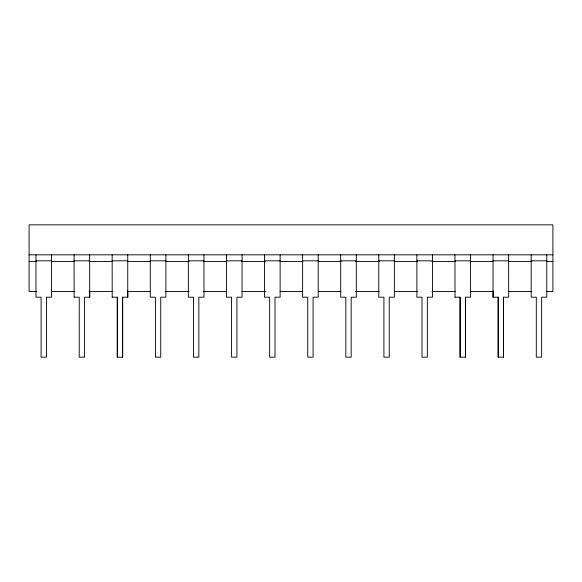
<?xml version="1.0" encoding="UTF-8"?>
<svg xmlns="http://www.w3.org/2000/svg" width="582" height="582" viewBox="0 0 582 582"><rect width="100%" height="100%" fill="white"/><g stroke="black" fill="none" stroke-linecap="round" stroke-linejoin="round"><path stroke-width="0.87" d="M29.1 254.821L552.9 254.821M35.982 260.816L51.572 260.816M74.067 260.816L89.657 260.816M112.151 260.816L127.742 260.816M150.287 260.816L165.877 260.816M188.372 260.816L203.962 260.816M226.449 260.816L242.047 260.816M264.534 260.816L280.131 260.816M302.618 260.816L318.216 260.816M340.703 260.816L356.3 260.816M378.787 260.816L394.378 260.816M416.872 260.816L432.462 260.816M454.957 260.816L470.547 260.816M493.041 260.816L508.632 260.816M531.177 260.816L546.767 260.816M29.1 261.507L36.375 261.507M51.834 261.507L74.569 261.507M89.119 261.507L112.763 261.507M127.312 261.507L150.047 261.507M165.506 261.507L189.15 261.507M203.7 261.507L226.434 261.507M241.894 261.507L265.538 261.507M280.088 261.507L302.822 261.507M318.281 261.507L341.016 261.507M355.566 261.507L379.209 261.507M394.669 261.507L417.403 261.507M431.953 261.507L455.597 261.507M470.147 261.507L492.881 261.507M508.341 261.507L531.984 261.507M546.534 261.507L552.9 261.507M36.375 291.495L29.1 291.495L29.1 224.834L552.9 224.834L552.9 291.495L546.534 291.495M51.834 291.495L74.569 291.495M89.119 291.495L112.763 291.495M127.312 291.495L150.047 291.495M165.506 291.495L189.15 291.495M203.7 291.495L226.434 291.495M241.894 291.495L265.538 291.495M280.088 291.495L302.822 291.495M318.281 291.495L341.016 291.495M355.566 291.495L379.209 291.495M394.669 291.495L417.403 291.495M431.953 291.495L455.597 291.495M470.147 291.495L492.881 291.495M508.341 291.495L531.984 291.495M74.067 297.191L79.247 297.191L79.196 357.166L84.579 357.166L84.579 297.191L89.708 297.191L89.708 290.92M112.151 297.191L117.331 297.191L117.331 357.166L122.664 357.166L122.664 297.191M127.793 290.92L127.793 297.191L122.613 297.191L122.613 357.166M454.957 297.191L460.136 297.191L460.136 357.166M493.041 254.821L493.041 297.191L498.221 297.191L498.221 357.166M498.17 297.191L498.17 357.166L503.554 357.166L503.503 297.191L508.683 297.191L508.632 254.821M546.767 254.821L546.767 297.191L541.638 297.191L541.638 357.166L536.298 357.166L536.298 297.191L531.177 297.191L531.177 254.821M503.554 297.191L503.554 357.166M493.092 290.92L493.092 297.191M470.547 254.821L470.598 297.191L465.418 297.191L465.418 357.166M465.469 297.191L465.469 357.166L460.086 357.166L460.086 297.191M454.957 254.821L455.008 297.191M432.462 254.821L432.462 297.191L427.341 297.191L427.341 357.166L422.001 357.166L422.001 297.191L416.872 297.191L416.872 254.821M394.378 254.821L394.378 297.191L389.256 297.191L389.256 357.166L383.916 357.166L383.916 297.191L378.787 297.191L378.787 254.821M356.3 254.821L356.3 297.191L351.172 297.191L351.172 357.166L345.832 357.166L345.832 297.191L340.703 297.191L340.703 254.821M318.216 254.821L318.216 297.191L313.087 297.191L313.087 357.166L307.747 357.166L307.747 297.191L302.618 297.191L302.618 254.821M280.131 254.821L280.131 297.191L275.002 297.191L275.002 357.166L269.662 357.166L269.662 297.191L264.534 297.191L264.534 254.821M242.047 254.821L242.047 297.191L236.918 297.191L236.918 357.166L231.578 357.166L231.578 297.191L226.449 297.191L226.449 254.821M203.962 254.821L203.962 297.191L198.833 297.191L198.833 357.166L193.493 357.166L193.493 297.191L188.372 297.191L188.372 254.821M165.877 254.821L165.877 297.191L160.748 297.191L160.748 357.166L155.416 357.166L155.416 297.191L150.287 297.191L150.287 254.821M127.742 254.821L127.742 297.191M117.28 297.191L117.28 357.166M112.151 254.821L112.202 297.191M89.657 254.821L89.657 297.191M74.067 254.821L74.118 297.191M51.572 254.821L51.572 297.191L46.451 297.191L46.451 357.166L41.111 357.166L41.111 297.191L35.982 297.191L35.982 254.821"/></g></svg>
